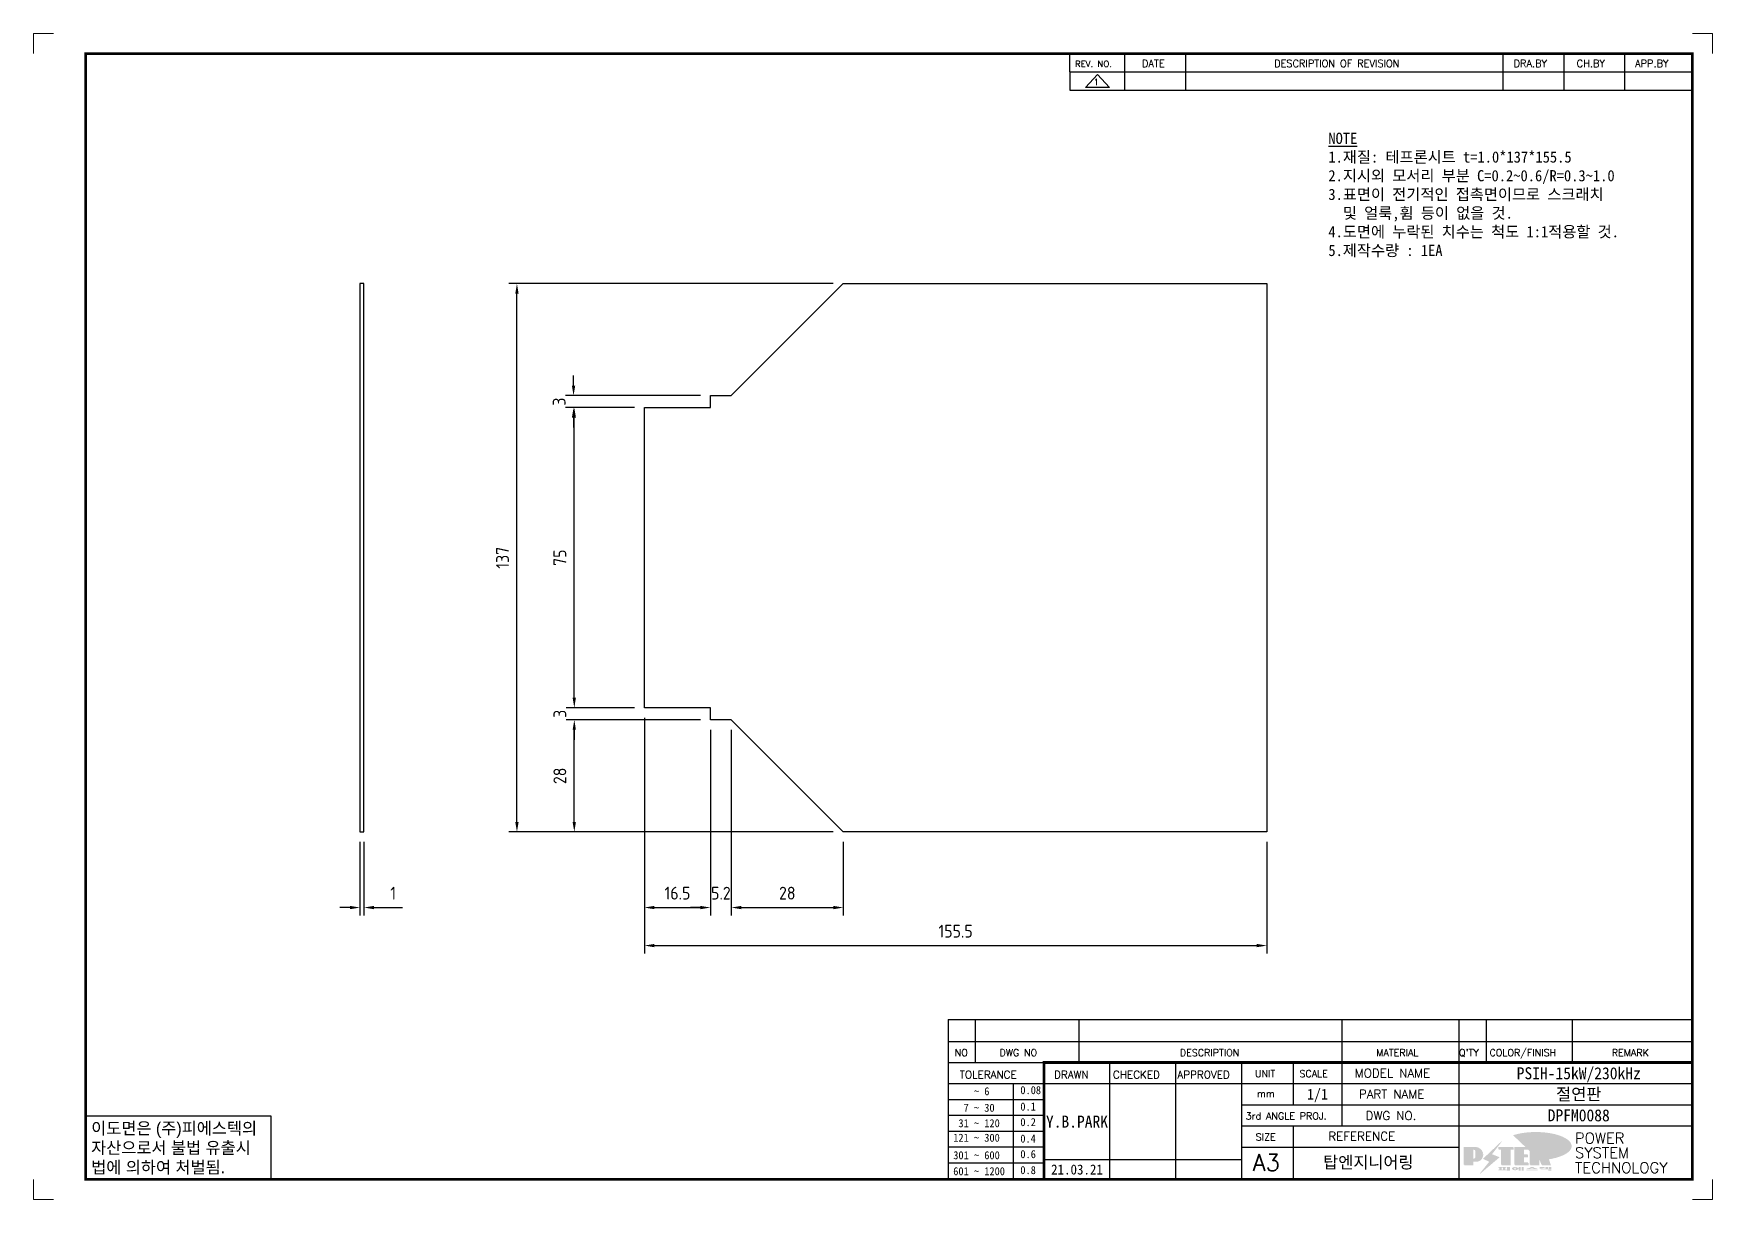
# Model space of a CAD drawing. Header units: millimetres. Extents: x -4251 to 2609, y -1673 to 4048.
# Drawn here: x -2428.4 to -2008.9, y -1672.8 to -1381.5 of the extents above; entities that cross this region are included whole.
import ezdxf
from ezdxf.enums import TextEntityAlignment as Align

# ---------------------------------------------------------------- set-up
doc = ezdxf.new("R2010")
doc.units = ezdxf.units.MM
doc.layers.add('FORMAT-1', color=7, linetype='Continuous')
doc.layers.add('line', color=3, linetype='Continuous')
doc.styles.add('h1', font='')
doc.styles.add('HAN', font='')
doc.styles.add('RC', font='simplex.shx')
doc.styles.add('ROMANT', font='simplex.shx')
doc.styles.add('RT', font='simplex.shx', dxfattribs={"oblique": 15})
doc.styles.get("Standard").update_dxf_attribs({"font": 'ISOCP.SHX', "bigfont": 'WHGTXT.SHX'})
doc.styles.get('h1').set_extended_font_data('New Gulim')
doc.styles.get('HAN').set_extended_font_data('GulimChe')
doc.dimstyles.new('PS-1', dxfattribs={"dimtxt": 3.2, "dimasz": 2.5, "dimexe": 2, "dimexo": 2.5, "dimgap": 2, "dimtad": 1, "dimtoh": 1, "dimrnd": 0.05, "dimzin": 12, "dimdsep": 46, "dimtxsty": 'Standard', "dimcen": 0, "dimclrt": 2, "dimazin": 3, "dimtfac": 1, "dimtofl": 0, "dimtmove": 0, "dimatfit": 3, "dimfxl": 0, "dimtolj": 1, "dimtzin": 0, "dimarcsym": 0})

# ---------------------------------------------------------------- blocks, each defined once
blk = doc.blocks.new('argaredfgadg')
blk.add_lwpolyline([(3176.9, 444.6), (3176.9, 519.6), (3193.4, 519.6), (3193.4, 522.6), (3198.59, 522.6), (3226.59, 550.6), (3332.4, 550.6), (3332.4, 413.6), (3226.59, 413.6), (3198.59, 441.6), (3193.4, 441.6), (3193.4, 444.6), (3176.9, 444.6)])
blk = doc.blocks.new('re3')
at = {"color": 180}
for p, q in [((0, 0), (0, -4.55)), ((6.87, -0.64), (3.86, -3.91)), ((9.88, -3.91), (3.86, -3.91)), ((6.87, -0.64), (9.88, -3.91)), ((13.74, -4.55), (13.74, 0)), ((28.97, -4.55), (28.97, 0)), ((108.25, -4.55), (108.25, 0)), ((123.49, -4.55), (123.49, 0)), ((138.64, -4.55), (138.64, 0)), ((0, -4.55), (155.53, -4.55))]:
    blk.add_line(p, q, dxfattribs=at)
at = {"color": 2, "style": 'RC', "oblique": 15}
blk.add_attdef('REV.NO', text='', height=1.56, dxfattribs=at).set_placement((6.59, -2.56), align=Align.MIDDLE_CENTER)
blk.add_attdef('-1', text='', height=1.56, dxfattribs=at).set_placement((9.37, -1.66), align=Align.MIDDLE_LEFT)
at = {"color": 2, "style": 'HAN'}
for tag, p in [('REV.-DATE', (21.36, -2.28)), ('DRA.BY', (115.87, -2.28)), ('CH.BY', (131.07, -2.28)), ('APP.BY', (147.09, -2.28))]:
    blk.add_attdef(tag, text='', height=2.5, dxfattribs=at).set_placement(p, align=Align.MIDDLE_CENTER)
blk.add_attdef('DESCRIPTION-OF-REVISION', text='', height=2.5, dxfattribs=at).set_placement((31.61, -2.28), align=Align.MIDDLE_LEFT)
blk = doc.blocks.new('no3')
at = {"color": 180}
for p, q in [((0, 5.5), (0, 0)), ((0, 5.5), (186, 5.5)), ((6.79, 5.5), (6.79, 0)), ((32.74, 0.11), (32.74, 5.5)), ((98.4, 5.5), (98.4, 0)), ((127.61, 5.5), (127.61, 0)), ((134.43, 5.5), (134.43, 0)), ((155.98, 5.5), (155.98, 0))]:
    blk.add_line(p, q, dxfattribs=at)
at = {"color": 2, "style": 'HAN'}
for tag, p in [('PART-NO', (19.76, 2.75)), ('MATERIAL', (111.38, 2.75)), ("Q'TY", (131.02, 2.75)), ('COLOR/FINISH', (145.2, 2.75)), ('REMARK', (170.76, 2.75))]:
    blk.add_attdef(tag, text='', height=2.9, dxfattribs=at).set_placement(p, align=Align.MIDDLE_CENTER)
blk.add_attdef('DESCRIPTION', text='', height=2.9, dxfattribs=at).set_placement((34.51, 2.75), align=Align.MIDDLE_LEFT)
at = {"color": 2, "style": 'RT', "oblique": 15}
blk.add_attdef('NO', text='', height=1.74, dxfattribs=at).set_placement((3.38, 2.51), align=Align.MIDDLE_CENTER)
blk = doc.blocks.new('t3')
for p, q in [((0, 15.88), (46.25, 15.88)), ((0, 15.88), (0, 0)), ((46.25, 15.88), (46.25, 0)), ((0, 0), (46.25, 0))]:
    blk.add_line(p, q)
at = {"color": 1, "style": 'h1'}
for s, p in [('이도면은 (주)피에스텍의', (1.4, 11.29)), ('자산으로서 불법 유출시', (1.4, 6.41)), ('법에 의하여 처벌됨.', (1.4, 1.52))]:
    blk.add_text(s, height=3, dxfattribs=at).set_placement(p)
blk = doc.blocks.new('new LOGO')
at = {"layer": 'line'}
h = blk.add_hatch(color=1, dxfattribs=at)
h.paths.add_polyline_path([(41.5, 16.4), (54.3, 16.4, 1), (54.3, 82.9), (0, 82.9), (0, -0.1), (41.5, -0.1)])
h.paths.add_polyline_path([(41.5, 27.9), (41.5, 71.9), (43.6, 71.9, -0.414214), (54.6, 60.9), (54.6, 38.9, -0.414214), (43.6, 27.9)], flags=16)
h.paths.add_polyline_path([(214.7, 71.9), (227.5, 71.9), (227.5, 82.9), (159.7, 82.9), (159.7, 71.9), (172.5, 71.9), (172.5, -0.1), (214.7, -0.1)])
h.paths.add_polyline_path([(276, 37.4), (294.8, 37.4), (294.8, 49.1), (276, 49.1), (276, 71.9), (294.8, 71.9), (294.8, 82.9), (234.5, 82.9), (234.5, -0.1), (297, -0.1), (297, 10.9), (276, 10.9)])
h.paths.add_polyline_path([(347.2, 35.2), (359.7, -0.1), (400.5, -0.1), (379.6, 66.8), (399.7, 82.9), (380.6, 82.9), (347.2, 61.6), (347.2, 82.9), (305.5, 82.9), (305.5, -0.1), (347.2, -0.1)])
h = blk.add_hatch(color=250, dxfattribs=at)
h.paths.add_polyline_path([(44.5, 69.4), (46.6, 69.4, -0.129793), (52, 68, 0.221832), (43.6, 71.9), (41.5, 71.9), (41.5, 27.9), (43.6, 27.9, 0.02048), (44.5, 28)], flags=17)
h.paths.add_polyline_path([(44.5, 13.9), (57.3, 13.9, 0.72362), (77.1, 73.9, -0.679777), (54.3, 16.4), (41.5, 16.4), (41.5, -0.1), (3, -0.1), (3, -2.6), (44.5, -2.6)])
h.paths.add_polyline_path([(117.9, 14.2), (71.5, -44.4), (77.1, -39.6), (120.8, 15.6), (92, 28.9), (173.3, 106), (177.5, 111.4), (89.1, 27.6)])
h.paths.add_polyline_path([(162.7, 71.9), (162.7, 69.4), (172.5, 69.4), (172.5, 71.9)], flags=17)
h.paths.add_polyline_path([(217.7, 69.4), (230.5, 69.4), (230.5, 80.4), (227.5, 80.4), (227.5, 71.9), (214.7, 71.9), (214.7, -0.1), (175.5, -0.1), (175.5, -2.6), (217.7, -2.6)])
h.paths.add_polyline_path([(297.8, 46.6), (294.8, 46.6), (294.8, 37.4), (276, 37.4), (276, 10.9), (279, 10.9), (279, 34.9), (297.8, 34.9)])
h.paths.add_polyline_path([(300, 8.4), (297, 8.4), (297, -0.1), (237.5, -0.1), (237.5, -2.6), (300, -2.6)])
h.paths.add_polyline_path([(297.8, 80.4), (294.8, 80.4), (294.8, 71.9), (276, 71.9), (276, 49.1), (279, 49.1), (279, 69.4), (297.8, 69.4)])
h.paths.add_polyline_path([(350.2, 80.4), (347.2, 80.4), (347.2, 61.6), (350.2, 63.5)])
h.paths.add_polyline_path([(350.2, 26.7), (347.2, 35.2), (347.2, -0.1), (308.5, -0.1), (308.5, -2.6), (350.2, -2.6)])
h.paths.add_polyline_path([(402.7, 80.4), (396.5, 80.4), (379.6, 66.8), (400.5, -0.1), (361.8, -0.1), (362.7, -2.6), (403.5, -2.6), (382.6, 64.3)])
blk.add_hatch(color=5, dxfattribs=at).paths.add_polyline_path([(166.3, 35), (131, 49), (180.4, 112.7), (92, 28.9), (120.8, 15.6), (74.4, -43)])
h = blk.add_hatch(color=253, dxfattribs=at)
edge = h.paths.add_edge_path()
edge.add_ellipse((333.9, 86.4), major_axis=(-165.9, 0), ratio=0.39426, start_angle=111.51268, end_angle=334.46902)
edge.add_ellipse((314.1, 81.2), major_axis=(-153.7, 0), ratio=0.40699, start_angle=121.30662, end_angle=327.74369, ccw=False)
edge.add_line((394, 27.8), (394.7, 25.6))
h = blk.add_hatch(color=250, dxfattribs=at)
edge = h.paths.add_edge_path()
edge.add_ellipse((237.8, -17.6), major_axis=(-14.3, 0), ratio=0.526336, start_angle=192.2456, end_angle=269.07481)
edge.add_line((238.1, -10.1), (237.6, -10.1))
edge.add_ellipse((237.8, -17.6), major_axis=(-14.3, 0), ratio=0.526336, start_angle=270.92519, end_angle=449.07481)
edge.add_line((237.6, -25.1), (238.1, -25.1))
edge.add_ellipse((237.8, -17.6), major_axis=(-14.3, 0), ratio=0.526336, start_angle=450.92519, end_angle=527.7544)
edge.add_line((251.7, -19.2), (254.1, -19.2))
edge.add_line((254.1, -19.2), (254.1, -27.1))
edge.add_line((254.1, -27.1), (263.1, -27.1))
edge.add_line((263.1, -27.1), (263.1, -10.1))
edge.add_line((263.1, -10.1), (254.1, -10.1))
edge.add_line((254.1, -10.1), (254.1, -16))
edge.add_line((254.1, -16), (251.7, -16))
h.paths.add_polyline_path([(241, -16.4), (241, -18.7, -1), (234.4, -18.7), (234.4, -16.4, -1)], flags=16)
h.paths.add_polyline_path([(278.2, -10.1), (268.1, -10.1), (268.1, -27.1), (278.2, -27.1)])
h.paths.add_polyline_path([(310.3, -10.1), (310.3, -11.1, -0.157169), (289.3, -17.5), (294, -19.9, 0.128407), (316.3, -15.9, 0.128407), (338.6, -19.9), (343.3, -17.5, -0.157169), (322.2, -11.1), (322.2, -10.1)])
h.paths.add_polyline_path([(342.1, -25.1), (342.1, -22.3), (290.4, -22.3), (290.4, -25.1)])
h.paths.add_polyline_path([(352, -10.1), (352, -16.2, 0.414214), (354, -18.2), (378.7, -18.2), (378.7, -19.6), (390.2, -19.6), (390.2, -10.1), (378.7, -10.1), (378.7, -13.6), (374.7, -13.6), (374.7, -15.1), (378.7, -15.1), (378.7, -16.2), (364.7, -16.2), (364.7, -15.1), (371.2, -15.1), (371.2, -13.6), (364.7, -13.6), (364.7, -12.6), (374.7, -12.6), (374.7, -10.1)])
h.paths.add_polyline_path([(393.8, -10.1), (393.8, -19.6), (405, -19.6), (405, -10.1)])
h.paths.add_polyline_path([(405, -27.1), (405, -20.9), (356.8, -20.9), (356.8, -23), (391.8, -23), (391.8, -27.1)])
h.paths.add_polyline_path([(200.4, -10.1), (200.4, -22.3), (193.2, -22.3), (193.2, -12.6), (196.6, -12.6), (196.6, -10.1), (161, -10.1), (161, -12.6), (164.5, -12.6), (164.5, -22.3), (161, -22.3), (161, -25.1), (200.4, -25.1), (200.4, -27.1), (213.9, -27.1), (213.9, -10.1)])
h.paths.add_polyline_path([(182, -12.6), (175.6, -12.6), (175.6, -22.3), (182, -22.3)], flags=17)
blk = doc.blocks.new('format-3')
at = {"color": 3, "lineweight": 9}
for p, q in [((0, 286.3), (0, 291.3)), ((5, 291.3), (0, 291.3)), ((414.5, 291.3), (419.5, 291.3)), ((419.5, 286.3), (419.5, 291.3)), ((0, 5), (0, 0)), ((419.5, 5), (419.5, 0)), ((5, 0), (0, 0)), ((414.5, 0), (419.5, 0))]:
    blk.add_line(p, q, dxfattribs=at)
at = {"color": 180}
for p, q in [((258.97, 281.75), (258.97, 286.3)), ((272.71, 281.75), (272.71, 286.3)), ((287.94, 281.75), (287.94, 286.3)), ((367.22, 281.75), (367.22, 286.3)), ((382.45, 281.75), (382.45, 286.3)), ((397.61, 281.75), (397.61, 286.3)), ((258.97, 281.75), (414.5, 281.75)), ((228.5, 39.49), (228.5, 5)), ((228.5, 39.49), (414.5, 39.49)), ((235.29, 39.49), (235.29, 34.21)), ((261.24, 34.21), (261.24, 39.49)), ((326.9, 39.49), (326.9, 34.21)), ((356.11, 39.49), (356.11, 34.21)), ((362.93, 39.49), (362.93, 34.21)), ((384.48, 39.49), (384.48, 34.21)), ((228.5, 34.21), (252.48, 34.21)), ((268.96, 5), (268.96, 34.21)), ((285.45, 5), (285.45, 34.21)), ((301.94, 5), (301.94, 34.21)), ((314.72, 34.21), (314.72, 23.65)), ((326.9, 34.21), (326.9, 18.37)), ((356.11, 34.21), (356.11, 5)), ((228.5, 28.93), (252.48, 28.93)), ((244.89, 5.23), (244.89, 28.93)), ((252.48, 28.93), (414.5, 28.93)), ((228.5, 24.98), (252.48, 24.98)), ((228.5, 21.03), (252.48, 21.03)), ((301.94, 23.65), (414.5, 23.65)), ((228.5, 17.08), (252.48, 17.08)), ((301.94, 18.37), (414.5, 18.37)), ((314.72, 18.37), (314.72, 5)), ((228.5, 13.13), (252.48, 13.13)), ((301.94, 13.09), (356.11, 13.09)), ((228.5, 9.18), (252.48, 9.18)), ((252.48, 9.95), (301.94, 9.95))]:
    blk.add_line(p, q, dxfattribs=at)
at = {"const_width": 0.7}
blk.add_lwpolyline([(252.48, 5), (252.48, 34.21), (414.5, 34.21)], dxfattribs=at)
at = {"layer": 'FORMAT-1', "const_width": 0.7}
blk.add_lwpolyline([(13, 5), (13, 286.3), (414.5, 286.3), (414.5, 5)], close=True, dxfattribs=at)
blk.add_blockref('t3', (13, 5))
at = {"xscale": 0.05400000000000027, "yscale": 0.05400000000000027, "zscale": 0.05400000000000027}
blk.add_blockref('new LOGO', (357.35, 8.65), dxfattribs=at)
at = {"color": 2}
for s, height, style, p in [('REV. NO.', 1.56, 'RC', (260.23, 282.95)), ('DATE', 1.788, 'RC', (276.95, 282.94)), ('DESCRIPTION OF REVISION', 1.7875, 'RC', (309.98, 282.94)), ('DRA.BY', 1.788, 'RC', (369.83, 282.94)), ('CH.BY', 1.788, 'RC', (385.59, 282.94)), ('APP.BY', 1.788, 'RC', (400.18, 282.94)), ('COLOR/FINISH', 1.7424, 'RC', (363.8, 35.83)), ('NO', 1.742, 'RC', (230.16, 35.83)), ('DWG NO', 1.742, 'RC', (241.36, 35.83)), ('DESCRIPTION', 1.7424, 'RC', (286.43, 35.83)), ('MATERIAL', 1.742, 'RC', (335.52, 35.83)), ("Q'TY", 1.742, 'RC', (356.17, 35.83)), ('REMARK', 1.742, 'RC', (394.37, 35.83)), (' TOLERANCE', 1.9, 'RC', (230.11, 30.22)), ('DRAWN', 1.9, 'RC', (255, 30.22)), ('CHECKED', 1.9, 'RC', (269.71, 30.22)), ('APPROVED', 1.9, 'RC', (285.8, 30.22)), ('UNIT', 1.742, 'RC', (305.19, 30.55)), ('SCALE', 1.742, 'RC', (316.32, 30.55)), ('MODEL NAME', 2.178, 'RC', (330.12, 30.46)), ('    ~ 6', 2, 'HAN', (229.8, 26.03)), ('0.08', 2, 'HAN', (246.57, 26.31)), ('mm', 1.742, 'RC', (305.67, 25.56)), ('PART NAME', 2.178, 'RC', (331.17, 25.24)), ('  7 ~ 30', 2, 'HAN', (229.8, 21.91)), ('0.1', 2, 'HAN', (246.57, 22.2)), ('3rd ANGLE PROJ.', 1.7424, 'RC', (302.87, 19.97)), ('DWG NO.', 2.178, 'RC', (332.84, 19.85)), (' 31 ~ 120', 2, 'HAN', (229.8, 18.04)), ('0.2', 2, 'HAN', (246.57, 18.32)), ('REFERENCE', 2.178, 'RC', (323.52, 14.69)), ('121 ~ 300', 2, 'HAN', (229.8, 14.42)), ('0.4', 2, 'HAN', (246.57, 14.2)), ('SIZE', 1.742, 'RC', (305.39, 14.71)), ('301 ~ 600', 2, 'HAN', (229.8, 10.04)), ('0.6', 2, 'HAN', (246.57, 10.32)), ('601 ~ 1200', 2, 'HAN', (229.8, 6.05)), ('0.8', 2, 'HAN', (246.57, 6.33))]:
    blk.add_text(s, height=height, dxfattribs=dict(at, style=style)).set_placement(p)
at = {"style": 'ROMANT'}
for s, p in [('SYSTEM', (385.15, 10.31)), ('POWER', (385.15, 13.96)), ('TECHNOLOGY', (385.15, 6.56))]:
    blk.add_text(s, height=2.7, dxfattribs=at).set_placement(p)
at = {"color": 2, "lineweight": 25, "style": 'RC'}
blk.add_text('A3', height=4.182, dxfattribs=at).set_placement((304.61, 7.14))
at = {"style": 'HAN'}
for tag, height, p in [('MODEL-NAME', 3, (386.1, 31.53)), ('SCALE', 2.7, (320.81, 26.29)), ('PART-NAME', 3, (386.1, 26.29)), ('CH-BY', 3, (277.21, 19.44)), ('DWG-NO', 3, (386.1, 21.01)), ('DRA-BY', 3, (260.72, 19.44)), ('APP-BY', 3, (293.7, 19.44)), ('DRA-DATE', 2.5, (260.72, 7.47)), ('CH-DATE', 2.5, (277.21, 7.47)), ('APP-DATE', 2.5, (293.7, 7.47)), ('관련업체', 3, (333.52, 9.26))]:
    blk.add_attdef(tag, text='', height=height, dxfattribs=at).set_placement(p, align=Align.MIDDLE_CENTER)
blk = doc.blocks.new('*D1111')
at = {"color": 0, "lineweight": -2}
for p, q in [((-2275.72, -1552.42), (-2275.72, -1601.83)), ((-2259.22, -1555.42), (-2259.22, -1601.83)), ((-2273.22, -1599.83), (-2261.72, -1599.83))]:
    blk.add_line(p, q, dxfattribs=at)
at = {"color": 0}
for points in [[(-2273.22, -1599.41), (-2273.22, -1600.24), (-2275.72, -1599.83)], [(-2261.72, -1599.41), (-2261.72, -1600.24), (-2259.22, -1599.83)]]:
    blk.add_solid(points, dxfattribs=at)
at = {"layer": 'DEFPOINTS', "color": 0}
for p in [(-2275.72, -1549.92), (-2259.22, -1552.92), (-2259.22, -1599.83)]:
    blk.add_point(p, dxfattribs=at)
at = {"color": 2, "insert": (-2267.47, -1596.23), "char_height": 3.2, "attachment_point": 5}
blk.add_mtext('\\A1;16.5', dxfattribs=at)
blk = doc.blocks.new('*D1112')
at = {"color": 0, "lineweight": -2}
for p, q in [((-2259.22, -1555.42), (-2259.22, -1601.83)), ((-2254.03, -1555.42), (-2254.03, -1601.83)), ((-2261.72, -1599.83), (-2264.22, -1599.83)), ((-2251.53, -1599.83), (-2249.03, -1599.83))]:
    blk.add_line(p, q, dxfattribs=at)
at = {"color": 0}
for points in [[(-2261.72, -1599.41), (-2261.72, -1600.24), (-2259.22, -1599.83)], [(-2251.53, -1599.41), (-2251.53, -1600.24), (-2254.03, -1599.83)]]:
    blk.add_solid(points, dxfattribs=at)
at = {"layer": 'DEFPOINTS', "color": 0}
for p in [(-2259.22, -1552.92), (-2254.03, -1552.92), (-2254.03, -1599.83)]:
    blk.add_point(p, dxfattribs=at)
at = {"color": 2, "insert": (-2256.62, -1596.23), "char_height": 3.2, "attachment_point": 5}
blk.add_mtext('\\A1;5.2', dxfattribs=at)
blk = doc.blocks.new('*D1113')
at = {"color": 0, "lineweight": -2}
for p, q in [((-2254.03, -1555.42), (-2254.03, -1601.83)), ((-2226.03, -1583.42), (-2226.03, -1601.83)), ((-2251.53, -1599.83), (-2228.53, -1599.83))]:
    blk.add_line(p, q, dxfattribs=at)
at = {"color": 0}
for points in [[(-2251.53, -1599.41), (-2251.53, -1600.24), (-2254.03, -1599.83)], [(-2228.53, -1599.41), (-2228.53, -1600.24), (-2226.03, -1599.83)]]:
    blk.add_solid(points, dxfattribs=at)
at = {"layer": 'DEFPOINTS', "color": 0}
for p in [(-2254.03, -1552.92), (-2226.03, -1580.92), (-2226.03, -1599.83)]:
    blk.add_point(p, dxfattribs=at)
at = {"color": 2, "insert": (-2240.03, -1596.23), "char_height": 3.2, "attachment_point": 5}
blk.add_mtext('\\A1;28', dxfattribs=at)
blk = doc.blocks.new('*D1114')
at = {"color": 0, "lineweight": -2}
for p, q in [((-2275.72, -1552.42), (-2275.72, -1611.33)), ((-2120.22, -1583.42), (-2120.22, -1611.33)), ((-2273.22, -1609.33), (-2122.72, -1609.33))]:
    blk.add_line(p, q, dxfattribs=at)
at = {"color": 0}
for points in [[(-2273.22, -1608.91), (-2273.22, -1609.74), (-2275.72, -1609.33)], [(-2122.72, -1608.91), (-2122.72, -1609.74), (-2120.22, -1609.33)]]:
    blk.add_solid(points, dxfattribs=at)
at = {"layer": 'DEFPOINTS', "color": 0}
for p in [(-2275.72, -1549.92), (-2120.22, -1580.92), (-2120.22, -1609.33)]:
    blk.add_point(p, dxfattribs=at)
at = {"color": 2, "insert": (-2197.97, -1605.73), "char_height": 3.2, "attachment_point": 5}
blk.add_mtext('\\A1;155.5', dxfattribs=at)
blk = doc.blocks.new('*D1116')
at = {"color": 0, "lineweight": -2}
for p, q in [((-2261.72, -1552.92), (-2295.25, -1552.92)), ((-2293.25, -1578.42), (-2293.25, -1555.42)), ((-2228.53, -1580.92), (-2295.25, -1580.92))]:
    blk.add_line(p, q, dxfattribs=at)
at = {"color": 0}
for points in [[(-2293.67, -1555.42), (-2292.84, -1555.42), (-2293.25, -1552.92)], [(-2293.67, -1578.42), (-2292.84, -1578.42), (-2293.25, -1580.92)]]:
    blk.add_solid(points, dxfattribs=at)
at = {"layer": 'DEFPOINTS', "color": 0}
for p in [(-2293.25, -1552.92), (-2259.22, -1552.92), (-2226.03, -1580.92)]:
    blk.add_point(p, dxfattribs=at)
at = {"color": 2, "insert": (-2296.85, -1566.92), "char_height": 3.2, "attachment_point": 5, "rotation": 90}
blk.add_mtext('\\A1;28', dxfattribs=at)
blk = doc.blocks.new('*D1117')
at = {"color": 0, "lineweight": -2}
for p, q in [((-2293.25, -1547.42), (-2293.25, -1544.92)), ((-2278.22, -1549.92), (-2295.25, -1549.92)), ((-2261.72, -1552.92), (-2295.25, -1552.92)), ((-2293.25, -1555.42), (-2293.25, -1557.92))]:
    blk.add_line(p, q, dxfattribs=at)
at = {"color": 0}
for points in [[(-2293.67, -1547.42), (-2292.84, -1547.42), (-2293.25, -1549.92)], [(-2293.67, -1555.42), (-2292.84, -1555.42), (-2293.25, -1552.92)]]:
    blk.add_solid(points, dxfattribs=at)
at = {"layer": 'DEFPOINTS', "color": 0}
for p in [(-2293.25, -1549.92), (-2275.72, -1549.92), (-2259.22, -1552.92)]:
    blk.add_point(p, dxfattribs=at)
at = {"color": 2, "insert": (-2296.85, -1551.42), "char_height": 3.2, "attachment_point": 5, "rotation": 90}
blk.add_mtext('\\A1;3', dxfattribs=at)
blk = doc.blocks.new('*D1118')
at = {"color": 0, "lineweight": -2}
for p, q in [((-2278.22, -1474.92), (-2295.25, -1474.92)), ((-2293.25, -1547.42), (-2293.25, -1477.42)), ((-2278.22, -1549.92), (-2295.25, -1549.92))]:
    blk.add_line(p, q, dxfattribs=at)
at = {"color": 0}
for points in [[(-2293.67, -1477.42), (-2292.84, -1477.42), (-2293.25, -1474.92)], [(-2293.67, -1547.42), (-2292.84, -1547.42), (-2293.25, -1549.92)]]:
    blk.add_solid(points, dxfattribs=at)
at = {"layer": 'DEFPOINTS', "color": 0}
for p in [(-2293.25, -1474.92), (-2275.72, -1474.92), (-2275.72, -1549.92)]:
    blk.add_point(p, dxfattribs=at)
at = {"color": 2, "insert": (-2296.85, -1512.42), "char_height": 3.2, "attachment_point": 5, "rotation": 90}
blk.add_mtext('\\A1;75', dxfattribs=at)
blk = doc.blocks.new('*D1119')
at = {"color": 0, "lineweight": -2}
for p, q in [((-2293.43, -1469.42), (-2293.43, -1466.92)), ((-2261.72, -1471.92), (-2295.43, -1471.92)), ((-2278.22, -1474.92), (-2295.43, -1474.92)), ((-2293.43, -1477.42), (-2293.43, -1479.92))]:
    blk.add_line(p, q, dxfattribs=at)
at = {"color": 0}
for points in [[(-2293.85, -1469.42), (-2293.01, -1469.42), (-2293.43, -1471.92)], [(-2293.85, -1477.42), (-2293.01, -1477.42), (-2293.43, -1474.92)]]:
    blk.add_solid(points, dxfattribs=at)
at = {"layer": 'DEFPOINTS', "color": 0}
for p in [(-2293.43, -1471.92), (-2259.22, -1471.92), (-2275.72, -1474.92)]:
    blk.add_point(p, dxfattribs=at)
at = {"color": 2, "insert": (-2297.03, -1473.42), "char_height": 3.2, "attachment_point": 5, "rotation": 90}
blk.add_mtext('\\A1;3', dxfattribs=at)
blk = doc.blocks.new('*D1120')
at = {"color": 0, "lineweight": -2}
for p, q in [((-2228.53, -1443.92), (-2309.58, -1443.92)), ((-2307.58, -1578.42), (-2307.58, -1446.42)), ((-2228.53, -1580.92), (-2309.58, -1580.92))]:
    blk.add_line(p, q, dxfattribs=at)
at = {"color": 0}
for points in [[(-2308, -1446.42), (-2307.16, -1446.42), (-2307.58, -1443.92)], [(-2308, -1578.42), (-2307.16, -1578.42), (-2307.58, -1580.92)]]:
    blk.add_solid(points, dxfattribs=at)
at = {"layer": 'DEFPOINTS', "color": 0}
for p in [(-2307.58, -1443.92), (-2226.03, -1443.92), (-2226.03, -1580.92)]:
    blk.add_point(p, dxfattribs=at)
at = {"color": 2, "insert": (-2311.18, -1512.42), "char_height": 3.2, "attachment_point": 5, "rotation": 90}
blk.add_mtext('\\A1;137', dxfattribs=at)
blk = doc.blocks.new('*D1121')
at = {"color": 0, "lineweight": -2}
for p, q in [((-2346.82, -1583.42), (-2346.82, -1601.83)), ((-2345.82, -1583.42), (-2345.82, -1601.83)), ((-2349.32, -1599.83), (-2351.82, -1599.83)), ((-2343.32, -1599.83), (-2336.18, -1599.83))]:
    blk.add_line(p, q, dxfattribs=at)
at = {"color": 0}
for points in [[(-2349.32, -1599.41), (-2349.32, -1600.24), (-2346.82, -1599.83)], [(-2343.32, -1599.41), (-2343.32, -1600.24), (-2345.82, -1599.83)]]:
    blk.add_solid(points, dxfattribs=at)
at = {"layer": 'DEFPOINTS', "color": 0}
for p in [(-2346.82, -1580.92), (-2345.82, -1580.92), (-2345.82, -1599.83)]:
    blk.add_point(p, dxfattribs=at)
at = {"color": 2, "insert": (-2338.5, -1596.23), "char_height": 3.2, "attachment_point": 5}
blk.add_mtext('\\A1;1', dxfattribs=at)

msp = doc.modelspace()

# ---------------------------------------------------------------- linework, layer by layer
msp.add_lwpolyline([(-2346.8197, -1580.9208), (-2345.8197, -1580.9208), (-2345.8197, -1443.9208), (-2346.8197, -1443.9208)], close=True)

# ---------------------------------------------------------------- block references
ref = msp.add_blockref('format-3', (-2428.3607, -1672.7539, 0))
ref.add_attrib('DRA-DATE', '21.03.21', dxfattribs={"height": 2.5, "style": 'HAN'}).set_placement((-2167.6407, -1665.2789, 0), align=Align.MIDDLE_CENTER)
ref.add_attrib('DRA-BY', 'Y.B.PARK', dxfattribs={"height": 3, "style": 'HAN'}).set_placement((-2167.6407, -1653.3118, 0), align=Align.MIDDLE_CENTER)
ref.add_attrib('MODEL-NAME', 'PSIH-15kW/230kHz', dxfattribs={"lineweight": 35, "height": 3, "style": 'HAN'}).set_placement((-2042.2652, -1641.2288, 0), align=Align.MIDDLE_CENTER)
ref.add_attrib('PART-NAME', '절연판', dxfattribs={"lineweight": 35, "height": 3, "style": 'HAN'}).set_placement((-2042.2652, -1646.4597, 0), align=Align.MIDDLE_CENTER)
ref.add_attrib('PART-NO', 'DPFM0088', dxfattribs={"lineweight": 35, "height": 3, "style": 'HAN'}).set_placement((-2042.2652, -1651.7397, 0), align=Align.MIDDLE_CENTER)
ref.add_attrib('SCALE', '1/1', dxfattribs={"height": 2.7, "style": 'HAN'}).set_placement((-2107.5526, -1646.4597, 0), align=Align.MIDDLE_CENTER)
ref.add_attrib('관련업체', '탑엔지니어링', dxfattribs={"height": 3, "style": 'HAN'}).set_placement((-2094.8374, -1663.4912, 0), align=Align.MIDDLE_CENTER)
ref = msp.add_blockref('re3', (-2169.3949, -1391.0039, 0))
ref.add_attrib('REV.NO', '1', dxfattribs={"color": 2, "height": 1.56, "style": 'RC'}).set_placement((-2162.8065, -1393.5612, 0), align=Align.MIDDLE_CENTER)
for name, p in [('argaredfgadg', (-5452.6156, -1994.5201)), ('no3', (-2199.8607, -1633.2597, 0))]:
    msp.add_blockref(name, p)

# ---------------------------------------------------------------- texts
at = {"color": 2, "insert": (-2104.8302, -1406.2257, -0.0001), "char_height": 2.800095, "attachment_point": 1, "style": 'HAN'}
msp.add_mtext_dynamic_manual_height_columns('{\\LNOTE\\P}1.재질: 테프론시트 t=1.0*137*155.5\\P2.지시외 모서리 부분 C=0.2~0.6/R=0.3~1.0\\P3.표면이 전기적인 접촉면이므로 스크래치\\P  및 얼룩,휨 등이 없을 것.\\P4.도면에 누락된 치수는 척도 1:1적용할 것.\\P{\\C1;5.제작수량 : 1EA}', width=794.617376, gutter_width=769.2954, heights=[449.7266], dxfattribs=at)

# ---------------------------------------------------------------- dimensions: what is measured, and where the dimension line sits
for base, p1, p2, picture, middle in [((-2307.5814, -1443.9208), (-2226.0299, -1580.9208), (-2226.0299, -1443.9208), '*D1120', (-2311.1814, -1512.4208)), ((-2293.2527, -1474.9208), (-2275.7162, -1549.9208), (-2275.7162, -1474.9208), '*D1118', (-2296.8527, -1512.4208)), ((-2293.2527, -1552.9208), (-2226.0299, -1580.9208), (-2259.2162, -1552.9208), '*D1116', (-2296.853, -1566.9208))]:
    dim = msp.add_linear_dim(base=base, p1=p1, p2=p2, angle=90, dimstyle='PS-1')
    dim.commit()
    dim.dimension.update_dxf_attribs({"geometry": picture, "text_midpoint": middle})
for base, p1, p2, picture, middle in [((-2293.4286, -1471.9208), (-2275.7162, -1474.9208), (-2259.2162, -1471.9208), '*D1119', (-2293.4286, -1473.4208)), ((-2293.2527, -1549.9208), (-2259.2162, -1552.9208), (-2275.7162, -1549.9208), '*D1117', (-2293.2527, -1551.4208))]:
    dim = msp.add_linear_dim(base=base, p1=p1, p2=p2, angle=90, dimstyle='PS-1')
    dim.commit()
    dim.dimension.update_dxf_attribs({"geometry": picture, "text_midpoint": middle, "dimtype": 160})
for base, p1, p2, picture, middle in [((-2259.2162, -1599.8277), (-2275.7162, -1549.9208), (-2259.2162, -1552.9208), '*D1111', (-2267.4662, -1596.2277)), ((-2120.2162, -1609.3272), (-2275.7162, -1549.9208), (-2120.2162, -1580.9208), '*D1114', (-2197.9662, -1605.7272)), ((-2226.0299, -1599.8277), (-2254.0299, -1552.9208), (-2226.0299, -1580.9208), '*D1113', (-2240.0299, -1596.2274)), ((-2345.8197, -1599.8277), (-2346.8197, -1580.9208), (-2345.8197, -1580.9208), '*D1121', (-2338.4997, -1596.2277))]:
    dim = msp.add_linear_dim(base=base, p1=p1, p2=p2, dimstyle='PS-1')
    dim.commit()
    dim.dimension.update_dxf_attribs({"geometry": picture, "text_midpoint": middle})
dim = msp.add_linear_dim(base=(-2254.0299, -1599.8277), p1=(-2259.2162, -1552.9208), p2=(-2254.0299, -1552.9208), dimstyle='PS-1')
dim.commit()
dim.dimension.update_dxf_attribs({"geometry": '*D1112', "text_midpoint": (-2256.623, -1599.8277), "dimtype": 160})

doc.saveas('drawing.dxf')
